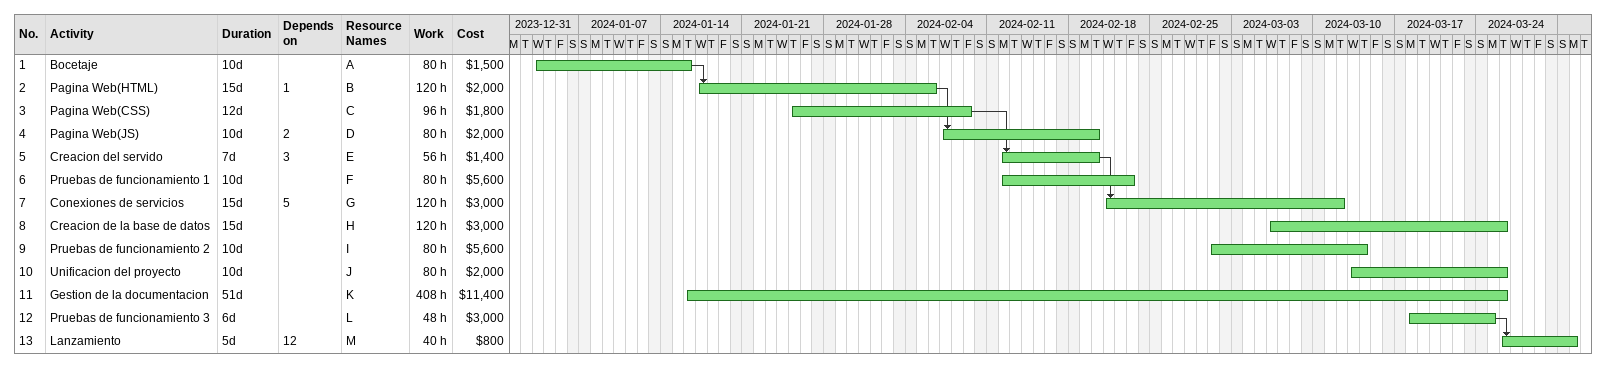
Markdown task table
| ID | Task | Duration | Start | Finish | Predecessors | Resources | Work (h) | Cost ($) |
|---|---|---|---|---|---|---|---|---|
| 1 | Bocetaje | 10d | 2024-01-03 | 2024-01-16 |  | A | 80 | 1500 |
| 2 | Pagina Web(HTML) | 15d | 2024-01-17 | 2024-02-06 | 1 | B | 120 | 2000 |
| 3 | Pagina Web(CSS) | 12d | 2024-01-25 | 2024-02-09 |  | C | 96 | 1800 |
| 4 | Pagina Web(JS) | 10d | 2024-02-07 | 2024-02-20 | 2 | D | 80 | 2000 |
| 5 | Creacion del servido | 7d | 2024-02-12 | 2024-02-20 | 3 | E | 56 | 1400 |
| 6 | Pruebas de funcionamiento 1 | 10d | 2024-02-12 | 2024-02-23 |  | F | 80 | 5600 |
| 7 | Conexiones de servicios | 15d | 2024-02-21 | 2024-03-12 | 5 | G | 120 | 3000 |
| 8 | Creacion de la base de datos | 15d | 2024-03-06 | 2024-03-26 |  | H | 120 | 3000 |
| 9 | Pruebas de funcionamiento 2 | 10d | 2024-03-01 | 2024-03-14 |  | I | 80 | 5600 |
| 10 | Unificacion del proyecto | 10d | 2024-03-13 | 2024-03-26 |  | J | 80 | 2000 |
| 11 | Gestion de la documentacion | 51d | 2024-01-16 | 2024-03-26 |  | K | 408 | 11400 |
| 12 | Pruebas de funcionamiento 3 | 6d | 2024-03-18 | 2024-03-25 |  | L | 48 | 3000 |
| 13 | Lanzamiento | 5d | 2024-03-26 | 2024-04-01 | 12 | M | 40 | 800 |
